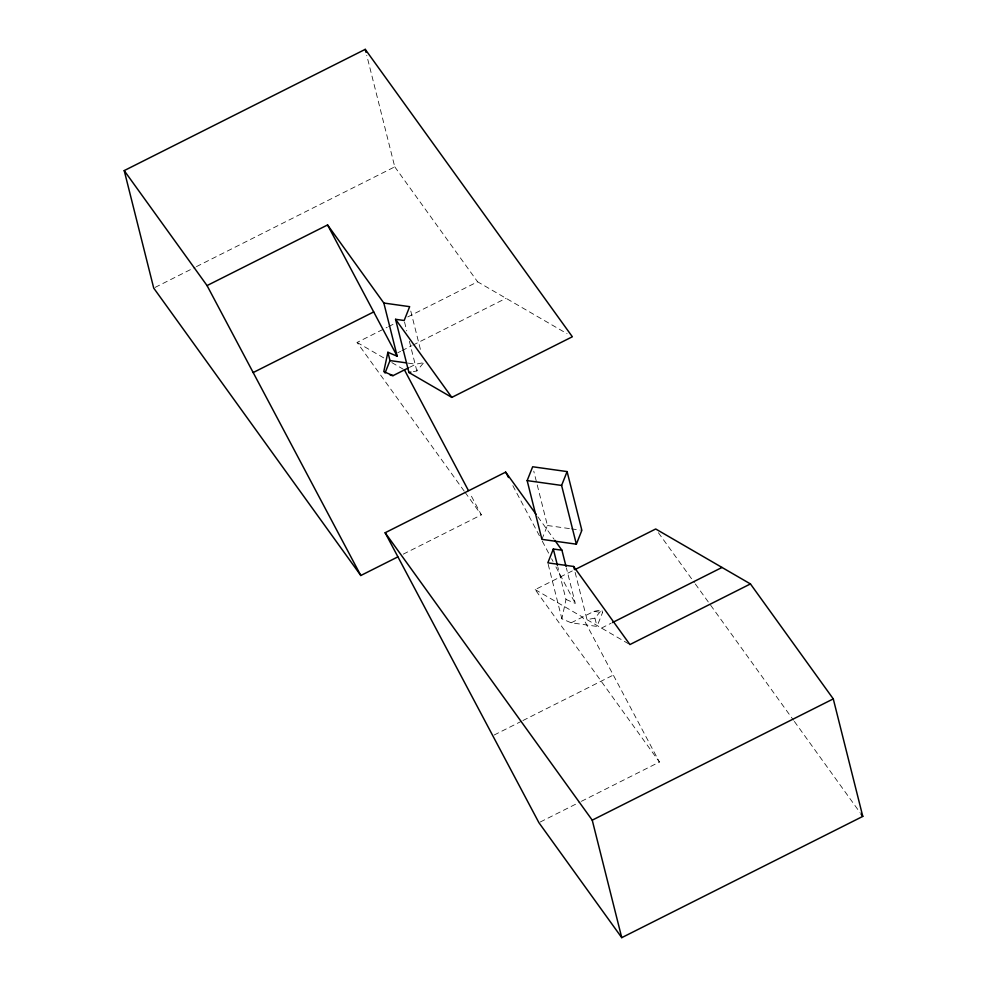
<?xml version="1.0" encoding="UTF-8"?>
<svg xmlns="http://www.w3.org/2000/svg" width="987" height="987" viewBox="0 0 987 987"><rect width="100%" height="100%" fill="white"/><g stroke="black" fill="none" stroke-linecap="round" stroke-linejoin="round"><path stroke-width="0.74" stroke-dasharray="4.93 3.7" d="M571.189 622.797L593.915 611.372L601.823 609.806L602.526 612.582L597.012 626.424L571.189 622.797L561.874 618.824L565.995 599.442L557.791 566.809M541.912 539.358L547.427 525.503L533.77 471.169M413.368 371.63L416.835 370.939L423.731 362.636M575.137 572.386L587.018 619.676L594.927 618.109L601.823 609.806M155.095 287.402L195.044 267.317M196.425 266.626L394.763 166.84L366.745 55.297M464.223 491.144L357.084 342.44L387.212 327.277M388.582 326.586L395.429 323.144M407.754 316.938L477.597 281.801L567.044 333.68M397.835 352.717L400.574 351.347M401.943 350.656L411.53 345.832M412.899 345.142L506.023 298.296M409.506 367.374L415.811 364.203L423.238 362.735M403.264 554.151L481.335 514.881L469.837 493.204M581.368 801.333L659.427 762.05L535.176 589.609L573.521 570.313M601.502 628.077L611.089 623.253M494.154 735.019L521.543 721.238M522.913 720.547L613.297 675.071M540.284 821.998L579.998 802.012M408.211 363.13L415.811 364.203M547.427 525.503L569.881 528.65M571.387 528.859L580.368 530.118M593.915 611.372L602.526 612.582M565.995 599.442L575.298 603.415L566.39 567.944M357.084 342.44L385.498 358.923M391.814 362.587L403.19 369.175M535.176 589.609L582.552 617.085L659.427 762.05M587.018 619.676L628.633 643.82M394.763 166.84L477.597 281.801M658.403 532.733L694.416 582.712M695.317 583.959L709.727 603.958M710.628 605.204L793.462 720.165M794.362 721.423L860.084 812.646M537.816 516.744L553.892 539.05M465.124 492.39L481.335 514.881M512.845 485.653L539.408 535.744M542.282 541.147L548.735 553.337M551.61 558.753L553.041 561.455M555.915 566.871L575.298 603.415M594.927 618.109L597.012 626.424M548.192 564.33L561.874 618.824M410.777 311.078L421.141 352.322M404.534 321.984L406.767 330.892M409.383 341.268L416.835 370.939"/><path stroke-width="1.48" d="M383.832 303.034L409.667 306.661L404.164 320.504L395.553 319.294L408.914 372.506L451.824 397.391L572.349 336.764L365.252 49.35L124.214 170.603L207.048 285.576L327.573 224.95L383.832 303.034L397.206 356.245L387.891 352.273L383.783 371.655L393.085 375.628L408.236 368.003M385.029 373.037L389.988 360.576L387.891 352.273M527.157 480.607L532.672 466.765L567.106 471.589L581.861 530.327L576.359 544.182L541.912 539.358L527.157 480.607L561.603 485.431L576.359 544.182M561.603 485.431L567.106 471.589M566.02 566.464L561.936 550.215L553.325 549.006L547.822 562.849L573.644 566.476L629.916 644.56L750.441 583.934L833.275 698.895L862.786 816.397L621.748 937.65L538.914 822.689L385.14 532.746L505.665 472.119L536.04 514.264M253.178 372.555L373.703 311.929M124.214 170.603L153.725 288.105L360.81 575.507L397.786 556.915M574.89 569.635L655.701 528.983L750.441 583.934M612.458 622.563L722.015 567.451M621.748 937.65L592.237 820.16L833.275 698.895M408.914 372.506L410.9 372.111M389.988 360.576L406.693 362.92M390.223 375.233L393.085 375.628M860.985 813.893L862.786 816.397M395.553 319.294L451.824 397.391M554.793 540.296L561.936 550.215M385.14 532.746L592.237 820.16M505.665 472.119L508.539 477.535M327.573 224.95L397.206 356.245M404.448 369.915L468.406 490.49M207.048 285.576L360.81 575.507M573.644 566.476L574.397 569.425M553.325 549.006L557.421 565.329M365.252 49.35L366.004 52.323"/></g></svg>
